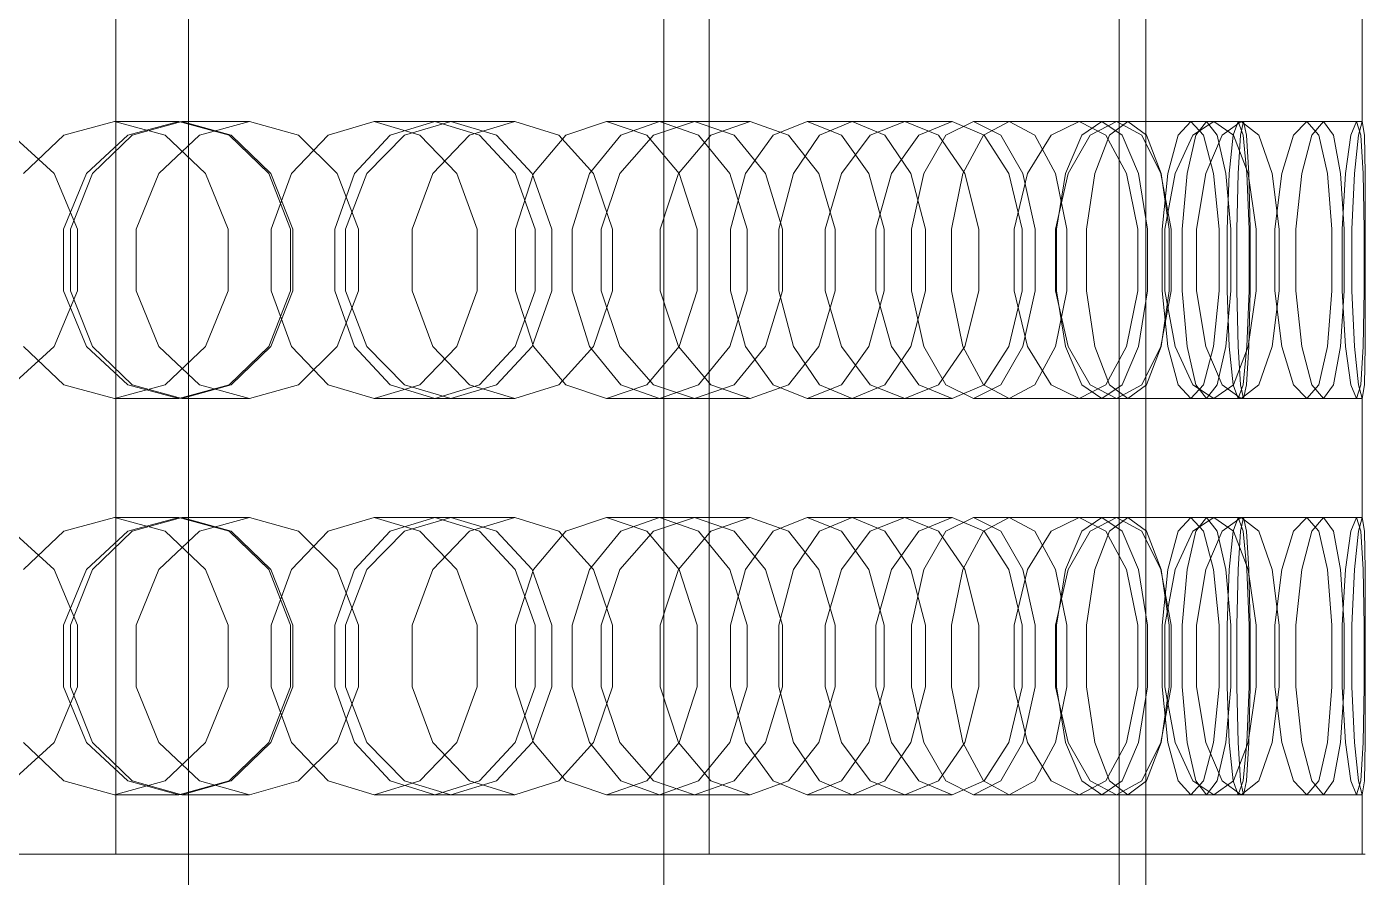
# Model space of a CAD drawing. Header units: millimetres. Extents: x -1970 to 59977, y -50268 to 6837.
# Drawn here: x 26317.7 to 26520.4, y -18163.5 to -18034.7 of the extents above; entities that cross this region are included whole.
import ezdxf

# ---------------------------------------------------------------- set-up
doc = ezdxf.new("R2010")
doc.units = ezdxf.units.MM
doc.layers.add('superior_briquetadora', color=7, linetype='Continuous', lineweight=0)
doc.layers.add('superior_C05', color=7, linetype='Continuous', lineweight=0)

msp = doc.modelspace()

# ---------------------------------------------------------------- linework, layer by layer
at = {"layer": 'superior_briquetadora'}
for p, q in [((26331.192, -18160), (26331.192, -17800)), ((26421.083, -18160), (26421.083, -17800)), ((26483.187, -17805), (26483.187, -18195)), ((26487.187, -17805), (26487.187, -18195)), ((26483.187, -17816), (26483.187, -18194)), ((26519.964, -18031), (26519.964, -18049)), ((26330.989, -18049), (26323.332, -18051.08)), ((26330.989, -18049), (26340.744, -18049)), ((26338.647, -18051.08), (26330.989, -18049)), ((26333.028, -18051.08), (26340.744, -18049)), ((26333.68, -18051.08), (26341.172, -18049)), ((26340.744, -18049), (26348.345, -18051.08)), ((26341.172, -18049), (26351.416, -18049)), ((26341.172, -18049), (26348.664, -18051.08)), ((26351.416, -18049), (26343.863, -18051.08)), ((26358.849, -18051.08), (26351.416, -18049)), ((26370.31, -18049), (26363.362, -18051.08)), ((26370.31, -18049), (26381.955, -18049)), ((26377.258, -18051.08), (26370.31, -18049)), ((26372.766, -18051.08), (26379.518, -18049)), ((26374.938, -18051.08), (26381.955, -18049)), ((26379.518, -18049), (26391.606, -18049)), ((26379.518, -18049), (26386.269, -18051.08)), ((26381.955, -18049), (26388.835, -18051.08)), ((26391.606, -18049), (26384.783, -18051.08)), ((26398.286, -18051.08), (26391.606, -18049)), ((26405.488, -18049), (26399.369, -18051.08)), ((26405.488, -18049), (26418.825, -18049)), ((26411.606, -18051.08), (26405.488, -18049)), ((26407.668, -18051.08), (26413.562, -18049)), ((26412.627, -18051.08), (26418.825, -18049)), ((26413.562, -18049), (26427.288, -18049)), ((26413.562, -18049), (26419.457, -18051.08)), ((26418.825, -18049), (26424.866, -18051.08)), ((26427.288, -18049), (26421.312, -18051.08)), ((26433.102, -18051.08), (26427.288, -18049)), ((26435.92, -18049), (26430.735, -18051.08)), ((26435.92, -18049), (26450.721, -18049)), ((26441.106, -18051.08), (26435.92, -18049)), ((26437.787, -18051.08), (26442.724, -18049)), ((26442.724, -18049), (26457.852, -18049)), ((26442.724, -18049), (26447.662, -18051.08)), ((26445.448, -18051.08), (26450.721, -18049)), ((26450.721, -18049), (26455.82, -18051.08)), ((26457.852, -18049), (26452.826, -18051.08)), ((26461.088, -18049), (26456.925, -18051.08)), ((26462.701, -18051.08), (26457.852, -18049)), ((26461.088, -18049), (26477.099, -18049)), ((26465.251, -18051.08), (26461.088, -18049)), ((26462.609, -18051.08), (26466.505, -18049)), ((26466.505, -18049), (26482.776, -18049)), ((26466.505, -18049), (26470.4, -18051.08)), ((26472.842, -18051.08), (26477.099, -18049)), ((26477.099, -18049), (26481.169, -18051.08)), ((26480.559, -18049), (26477.49, -18051.08)), ((26482.776, -18049), (26478.785, -18051.08)), ((26480.559, -18049), (26497.507, -18049)), ((26483.629, -18051.08), (26480.559, -18049)), ((26481.709, -18051.08), (26484.496, -18049)), ((26486.577, -18051.08), (26482.776, -18049)), ((26484.496, -18049), (26501.633, -18049)), ((26484.496, -18049), (26487.283, -18051.08)), ((26494.002, -18049), (26492.078, -18051.08)), ((26494.002, -18049), (26511.596, -18049)), ((26495.925, -18051.08), (26494.002, -18049)), ((26494.338, -18051.08), (26497.507, -18049)), ((26494.76, -18051.08), (26496.391, -18049)), ((26496.391, -18049), (26514.1, -18049)), ((26496.391, -18049), (26498.022, -18051.08)), ((26497.507, -18049), (26500.477, -18051.08)), ((26501.633, -18049), (26498.745, -18051.08)), ((26501.185, -18049), (26500.44, -18051.08)), ((26501.185, -18049), (26519.125, -18049)), ((26501.929, -18051.08), (26501.185, -18049)), ((26501.539, -18051.08), (26501.986, -18049)), ((26504.32, -18051.08), (26501.633, -18049)), ((26501.986, -18049), (26519.964, -18049)), ((26501.986, -18049), (26502.433, -18051.08)), ((26509.569, -18051.08), (26511.596, -18049)), ((26511.596, -18049), (26513.416, -18051.08)), ((26514.1, -18049), (26512.365, -18051.08)), ((26515.627, -18051.08), (26514.1, -18049)), ((26518.274, -18051.08), (26519.125, -18049)), ((26519.125, -18049), (26519.764, -18051.08)), ((26519.964, -18049), (26519.411, -18051.08)), ((26520.305, -18051.08), (26519.964, -18049)), ((26321.854, -18056.906), (26315.464, -18051.08)), ((26323.332, -18051.08), (26317.191, -18056.907)), ((26326.759, -18056.906), (26333.028, -18051.08)), ((26327.672, -18056.907), (26333.68, -18051.08)), ((26343.863, -18051.08), (26337.72, -18056.906)), ((26344.788, -18056.907), (26338.647, -18051.08)), ((26348.345, -18051.08), (26354.356, -18056.906)), ((26348.664, -18051.08), (26354.673, -18056.907)), ((26363.362, -18051.08), (26357.79, -18056.907)), ((26364.721, -18056.906), (26358.849, -18051.08)), ((26367.352, -18056.907), (26372.766, -18051.08)), ((26369.213, -18056.906), (26374.938, -18051.08)), ((26382.829, -18056.907), (26377.258, -18051.08)), ((26384.783, -18051.08), (26379.209, -18056.906)), ((26386.269, -18051.08), (26391.683, -18056.907)), ((26388.835, -18051.08), (26394.252, -18056.906)), ((26399.369, -18051.08), (26394.462, -18056.907)), ((26403.54, -18056.906), (26398.286, -18051.08)), ((26402.94, -18056.907), (26407.668, -18051.08)), ((26407.544, -18056.906), (26412.627, -18051.08)), ((26416.513, -18056.907), (26411.606, -18051.08)), ((26421.312, -18051.08), (26416.404, -18056.906)), ((26419.457, -18051.08), (26424.184, -18056.907)), ((26424.866, -18051.08), (26429.596, -18056.906)), ((26430.735, -18051.08), (26426.577, -18056.907)), ((26437.648, -18056.906), (26433.102, -18051.08)), ((26433.827, -18056.907), (26437.787, -18051.08)), ((26441.095, -18056.906), (26445.448, -18051.08)), ((26445.264, -18056.907), (26441.106, -18051.08)), ((26447.662, -18051.08), (26451.621, -18056.907)), ((26452.826, -18051.08), (26448.667, -18056.906)), ((26456.925, -18051.08), (26453.586, -18056.907)), ((26455.82, -18051.08), (26459.782, -18056.906)), ((26459.485, -18056.907), (26462.609, -18051.08)), ((26466.46, -18056.906), (26462.701, -18051.08)), ((26468.59, -18056.907), (26465.251, -18051.08)), ((26469.292, -18056.906), (26472.842, -18051.08)), ((26470.4, -18051.08), (26473.524, -18056.907)), ((26477.49, -18051.08), (26475.028, -18056.907)), ((26478.785, -18051.08), (26475.446, -18056.906)), ((26479.474, -18056.907), (26481.709, -18051.08)), ((26481.169, -18051.08), (26484.295, -18056.906)), ((26486.091, -18056.907), (26483.629, -18051.08)), ((26489.485, -18056.906), (26486.577, -18051.08)), ((26487.283, -18051.08), (26489.518, -18056.907)), ((26492.078, -18051.08), (26490.536, -18056.907)), ((26491.652, -18056.906), (26494.338, -18051.08)), ((26493.452, -18056.907), (26494.76, -18051.08)), ((26497.468, -18056.907), (26495.925, -18051.08)), ((26498.745, -18051.08), (26496.283, -18056.906)), ((26498.022, -18051.08), (26499.33, -18056.907)), ((26500.44, -18051.08), (26499.843, -18056.907)), ((26500.477, -18051.08), (26502.715, -18056.906)), ((26501.18, -18056.907), (26501.539, -18051.08)), ((26502.527, -18056.907), (26501.929, -18051.08)), ((26502.433, -18051.08), (26502.791, -18056.907)), ((26506.328, -18056.906), (26504.32, -18051.08)), ((26507.794, -18056.906), (26509.569, -18051.08)), ((26512.365, -18051.08), (26510.823, -18056.906)), ((26513.416, -18051.08), (26514.726, -18056.906)), ((26516.701, -18056.906), (26515.627, -18051.08)), ((26517.44, -18056.906), (26518.274, -18051.08)), ((26519.411, -18051.08), (26518.815, -18056.906)), ((26519.764, -18051.08), (26520.124, -18056.906)), ((26520.426, -18056.906), (26520.305, -18051.08)), ((26325.374, -18065.326), (26321.854, -18056.906)), ((26323.247, -18065.326), (26326.759, -18056.906)), ((26324.338, -18065.327), (26327.672, -18056.907)), ((26337.72, -18056.906), (26334.277, -18065.326)), ((26348.196, -18065.327), (26344.788, -18056.907)), ((26354.356, -18056.906), (26357.661, -18065.326)), ((26354.673, -18056.907), (26358.007, -18065.327)), ((26357.79, -18056.907), (26354.698, -18065.327)), ((26364.348, -18065.327), (26367.352, -18056.907)), ((26367.946, -18065.326), (26364.721, -18056.906)), ((26365.998, -18065.326), (26369.213, -18056.906)), ((26379.209, -18056.906), (26376.077, -18065.326)), ((26385.922, -18065.327), (26382.829, -18056.907)), ((26391.683, -18056.907), (26394.687, -18065.327)), ((26394.462, -18056.907), (26391.738, -18065.327)), ((26394.252, -18056.906), (26397.221, -18065.326)), ((26400.317, -18065.327), (26402.94, -18056.907)), ((26406.416, -18065.326), (26403.54, -18056.906)), ((26404.679, -18065.326), (26407.544, -18056.906)), ((26416.404, -18056.906), (26413.635, -18065.326)), ((26419.237, -18065.327), (26416.513, -18056.907)), ((26424.184, -18056.907), (26426.808, -18065.327)), ((26426.577, -18056.907), (26424.269, -18065.327)), ((26429.596, -18056.906), (26432.178, -18065.326)), ((26431.63, -18065.327), (26433.827, -18056.907)), ((26440.126, -18065.326), (26437.648, -18056.906)), ((26438.63, -18065.326), (26441.095, -18056.906)), ((26447.572, -18065.327), (26445.264, -18056.907)), ((26448.667, -18056.906), (26446.309, -18065.326)), ((26451.621, -18056.907), (26453.819, -18065.327)), ((26453.586, -18056.907), (26451.734, -18065.327)), ((26457.751, -18065.327), (26459.485, -18056.907)), ((26459.782, -18056.906), (26461.933, -18065.326)), ((26468.497, -18065.326), (26466.46, -18056.906)), ((26467.269, -18065.326), (26469.292, -18056.906)), ((26470.442, -18065.327), (26468.59, -18056.907)), ((26473.524, -18056.907), (26475.258, -18065.327)), ((26475.446, -18056.906), (26473.54, -18065.326)), ((26475.028, -18056.907), (26473.662, -18065.327)), ((26478.233, -18065.327), (26479.474, -18056.907)), ((26484.295, -18056.906), (26485.978, -18065.326)), ((26487.457, -18065.327), (26486.091, -18056.907)), ((26491.047, -18065.326), (26489.485, -18056.906)), ((26489.518, -18056.907), (26490.759, -18065.327)), ((26490.536, -18056.907), (26489.68, -18065.327)), ((26490.107, -18065.326), (26491.652, -18056.906)), ((26492.726, -18065.327), (26493.452, -18056.907)), ((26496.283, -18056.906), (26494.861, -18065.326)), ((26498.324, -18065.327), (26497.468, -18056.907)), ((26499.33, -18056.907), (26500.056, -18065.327)), ((26499.843, -18056.907), (26499.512, -18065.327)), ((26500.981, -18065.327), (26501.18, -18056.907)), ((26502.858, -18065.327), (26502.527, -18056.907)), ((26502.715, -18056.906), (26503.901, -18065.326)), ((26502.791, -18056.907), (26502.99, -18065.327)), ((26507.387, -18065.326), (26506.328, -18056.906)), ((26506.751, -18065.326), (26507.794, -18056.906)), ((26510.823, -18056.906), (26509.909, -18065.326)), ((26514.726, -18056.906), (26515.396, -18065.326)), ((26517.239, -18065.326), (26516.701, -18056.906)), ((26516.919, -18065.326), (26517.44, -18056.906)), ((26518.815, -18056.906), (26518.425, -18065.326)), ((26520.124, -18056.906), (26520.265, -18065.326)), ((26520.435, -18065.326), (26520.426, -18056.906)), ((26323.247, -18074.674), (26323.247, -18065.326)), ((26324.338, -18074.673), (26324.338, -18065.327)), ((26325.374, -18074.674), (26325.374, -18065.326)), ((26334.277, -18065.326), (26334.277, -18074.674)), ((26348.196, -18074.673), (26348.196, -18065.327)), ((26354.698, -18065.327), (26354.698, -18074.673)), ((26357.661, -18065.326), (26357.661, -18074.674)), ((26358.007, -18065.327), (26358.007, -18074.673)), ((26364.348, -18074.673), (26364.348, -18065.327)), ((26365.998, -18074.674), (26365.998, -18065.326)), ((26367.946, -18074.674), (26367.946, -18065.326)), ((26376.077, -18065.326), (26376.077, -18074.674)), ((26385.922, -18074.673), (26385.922, -18065.327)), ((26391.738, -18065.327), (26391.738, -18074.673)), ((26394.687, -18065.327), (26394.687, -18074.673)), ((26397.221, -18065.326), (26397.221, -18074.674)), ((26400.317, -18074.673), (26400.317, -18065.327)), ((26404.679, -18074.674), (26404.679, -18065.326)), ((26406.416, -18074.674), (26406.416, -18065.326)), ((26413.635, -18065.326), (26413.635, -18074.674)), ((26419.237, -18074.673), (26419.237, -18065.327)), ((26424.269, -18065.327), (26424.269, -18074.673)), ((26426.808, -18065.327), (26426.808, -18074.673)), ((26431.63, -18074.673), (26431.63, -18065.327)), ((26432.178, -18065.326), (26432.178, -18074.674)), ((26438.63, -18074.674), (26438.63, -18065.326)), ((26440.126, -18074.674), (26440.126, -18065.326)), ((26446.309, -18065.326), (26446.309, -18074.674)), ((26447.572, -18074.673), (26447.572, -18065.327)), ((26451.734, -18065.327), (26451.734, -18074.673)), ((26453.819, -18065.327), (26453.819, -18074.673)), ((26457.751, -18074.673), (26457.751, -18065.327)), ((26461.933, -18065.326), (26461.933, -18074.674)), ((26467.269, -18074.674), (26467.269, -18065.326)), ((26468.497, -18074.674), (26468.497, -18065.326)), ((26470.442, -18074.673), (26470.442, -18065.327)), ((26473.54, -18065.326), (26473.54, -18074.674)), ((26473.662, -18065.327), (26473.662, -18074.673)), ((26475.258, -18065.327), (26475.258, -18074.673)), ((26478.233, -18074.673), (26478.233, -18065.327)), ((26485.978, -18065.326), (26485.978, -18074.674)), ((26487.457, -18074.673), (26487.457, -18065.327)), ((26489.68, -18065.327), (26489.68, -18074.673)), ((26490.107, -18074.674), (26490.107, -18065.326)), ((26490.759, -18065.327), (26490.759, -18074.673)), ((26491.047, -18074.674), (26491.047, -18065.326)), ((26492.726, -18074.673), (26492.726, -18065.327)), ((26494.861, -18065.326), (26494.861, -18074.674)), ((26498.324, -18074.673), (26498.324, -18065.327)), ((26499.512, -18065.327), (26499.512, -18074.673)), ((26500.056, -18065.327), (26500.056, -18074.673)), ((26500.981, -18074.673), (26500.981, -18065.327)), ((26502.858, -18074.673), (26502.858, -18065.327)), ((26502.99, -18065.327), (26502.99, -18074.673)), ((26503.901, -18065.326), (26503.901, -18074.674)), ((26506.751, -18074.674), (26506.751, -18065.326)), ((26507.387, -18074.674), (26507.387, -18065.326)), ((26509.909, -18065.326), (26509.909, -18074.674)), ((26515.396, -18065.326), (26515.396, -18074.674)), ((26516.919, -18074.674), (26516.919, -18065.326)), ((26517.239, -18074.674), (26517.239, -18065.326)), ((26518.425, -18065.326), (26518.425, -18074.674)), ((26520.265, -18065.326), (26520.265, -18074.674)), ((26520.435, -18074.674), (26520.435, -18065.326)), ((26321.854, -18083.094), (26325.374, -18074.674)), ((26326.759, -18083.094), (26323.247, -18074.674)), ((26327.672, -18083.093), (26324.338, -18074.673)), ((26334.277, -18074.674), (26337.72, -18083.094)), ((26344.788, -18083.093), (26348.196, -18074.673)), ((26357.661, -18074.674), (26354.356, -18083.094)), ((26358.007, -18074.673), (26354.673, -18083.093)), ((26354.698, -18074.673), (26357.79, -18083.093)), ((26367.352, -18083.093), (26364.348, -18074.673)), ((26364.721, -18083.094), (26367.946, -18074.674)), ((26369.213, -18083.094), (26365.998, -18074.674)), ((26376.077, -18074.674), (26379.209, -18083.094)), ((26382.829, -18083.093), (26385.922, -18074.673)), ((26394.687, -18074.673), (26391.683, -18083.093)), ((26391.738, -18074.673), (26394.462, -18083.093)), ((26397.221, -18074.674), (26394.252, -18083.094)), ((26402.94, -18083.093), (26400.317, -18074.673)), ((26403.54, -18083.094), (26406.416, -18074.674)), ((26407.544, -18083.094), (26404.679, -18074.674)), ((26413.635, -18074.674), (26416.404, -18083.094)), ((26416.513, -18083.093), (26419.237, -18074.673)), ((26426.808, -18074.673), (26424.184, -18083.093)), ((26424.269, -18074.673), (26426.577, -18083.093)), ((26432.178, -18074.674), (26429.596, -18083.094)), ((26433.827, -18083.093), (26431.63, -18074.673)), ((26437.648, -18083.094), (26440.126, -18074.674)), ((26441.095, -18083.094), (26438.63, -18074.674)), ((26445.264, -18083.093), (26447.572, -18074.673)), ((26446.309, -18074.674), (26448.667, -18083.094)), ((26453.819, -18074.673), (26451.621, -18083.093)), ((26451.734, -18074.673), (26453.586, -18083.093)), ((26459.485, -18083.093), (26457.751, -18074.673)), ((26461.933, -18074.674), (26459.782, -18083.094)), ((26466.46, -18083.094), (26468.497, -18074.674)), ((26469.292, -18083.094), (26467.269, -18074.674)), ((26468.59, -18083.093), (26470.442, -18074.673)), ((26475.258, -18074.673), (26473.524, -18083.093)), ((26473.54, -18074.674), (26475.446, -18083.094)), ((26473.662, -18074.673), (26475.028, -18083.093)), ((26479.474, -18083.093), (26478.233, -18074.673)), ((26485.978, -18074.674), (26484.295, -18083.094)), ((26486.091, -18083.093), (26487.457, -18074.673)), ((26489.485, -18083.094), (26491.047, -18074.674)), ((26490.759, -18074.673), (26489.518, -18083.093)), ((26489.68, -18074.673), (26490.536, -18083.093)), ((26491.652, -18083.094), (26490.107, -18074.674)), ((26493.452, -18083.093), (26492.726, -18074.673)), ((26494.861, -18074.674), (26496.283, -18083.094)), ((26497.468, -18083.093), (26498.324, -18074.673)), ((26500.056, -18074.673), (26499.33, -18083.093)), ((26499.512, -18074.673), (26499.843, -18083.093)), ((26501.18, -18083.093), (26500.981, -18074.673)), ((26502.527, -18083.093), (26502.858, -18074.673)), ((26503.901, -18074.674), (26502.715, -18083.094)), ((26502.99, -18074.673), (26502.791, -18083.093)), ((26506.328, -18083.094), (26507.387, -18074.674)), ((26507.794, -18083.094), (26506.751, -18074.674)), ((26509.909, -18074.674), (26510.823, -18083.094)), ((26515.396, -18074.674), (26514.726, -18083.094)), ((26516.701, -18083.094), (26517.239, -18074.674)), ((26517.44, -18083.094), (26516.919, -18074.674)), ((26518.425, -18074.674), (26518.815, -18083.094)), ((26520.265, -18074.674), (26520.124, -18083.094)), ((26520.426, -18083.094), (26520.435, -18074.674)), ((26315.464, -18088.92), (26321.854, -18083.094)), ((26317.191, -18083.093), (26323.332, -18088.92)), ((26333.028, -18088.92), (26326.759, -18083.094)), ((26333.68, -18088.92), (26327.672, -18083.093)), ((26337.72, -18083.094), (26343.863, -18088.92)), ((26338.647, -18088.92), (26344.788, -18083.093)), ((26354.356, -18083.094), (26348.345, -18088.92)), ((26354.673, -18083.093), (26348.664, -18088.92)), ((26357.79, -18083.093), (26363.362, -18088.92)), ((26358.849, -18088.92), (26364.721, -18083.094)), ((26372.766, -18088.92), (26367.352, -18083.093)), ((26374.938, -18088.92), (26369.213, -18083.094)), ((26377.258, -18088.92), (26382.829, -18083.093)), ((26379.209, -18083.094), (26384.783, -18088.92)), ((26391.683, -18083.093), (26386.269, -18088.92)), ((26394.252, -18083.094), (26388.835, -18088.92)), ((26394.462, -18083.093), (26399.369, -18088.92)), ((26398.286, -18088.92), (26403.54, -18083.094)), ((26407.668, -18088.92), (26402.94, -18083.093)), ((26412.627, -18088.92), (26407.544, -18083.094)), ((26411.606, -18088.92), (26416.513, -18083.093)), ((26416.404, -18083.094), (26421.312, -18088.92)), ((26424.184, -18083.093), (26419.457, -18088.92)), ((26429.596, -18083.094), (26424.866, -18088.92)), ((26426.577, -18083.093), (26430.735, -18088.92)), ((26433.102, -18088.92), (26437.648, -18083.094)), ((26437.787, -18088.92), (26433.827, -18083.093)), ((26445.448, -18088.92), (26441.095, -18083.094)), ((26441.106, -18088.92), (26445.264, -18083.093)), ((26451.621, -18083.093), (26447.662, -18088.92)), ((26448.667, -18083.094), (26452.826, -18088.92)), ((26453.586, -18083.093), (26456.925, -18088.92)), ((26459.782, -18083.094), (26455.82, -18088.92)), ((26462.609, -18088.92), (26459.485, -18083.093)), ((26462.701, -18088.92), (26466.46, -18083.094)), ((26465.251, -18088.92), (26468.59, -18083.093)), ((26472.842, -18088.92), (26469.292, -18083.094)), ((26473.524, -18083.093), (26470.4, -18088.92)), ((26475.028, -18083.093), (26477.49, -18088.92)), ((26475.446, -18083.094), (26478.785, -18088.92)), ((26481.709, -18088.92), (26479.474, -18083.093)), ((26484.295, -18083.094), (26481.169, -18088.92)), ((26483.629, -18088.92), (26486.091, -18083.093)), ((26486.577, -18088.92), (26489.485, -18083.094)), ((26489.518, -18083.093), (26487.283, -18088.92)), ((26490.536, -18083.093), (26492.078, -18088.92)), ((26494.338, -18088.92), (26491.652, -18083.094)), ((26494.76, -18088.92), (26493.452, -18083.093)), ((26495.925, -18088.92), (26497.468, -18083.093)), ((26496.283, -18083.094), (26498.745, -18088.92)), ((26499.33, -18083.093), (26498.022, -18088.92)), ((26499.843, -18083.093), (26500.44, -18088.92)), ((26502.715, -18083.094), (26500.477, -18088.92)), ((26501.539, -18088.92), (26501.18, -18083.093)), ((26501.929, -18088.92), (26502.527, -18083.093)), ((26502.791, -18083.093), (26502.433, -18088.92)), ((26504.32, -18088.92), (26506.328, -18083.094)), ((26509.569, -18088.92), (26507.794, -18083.094)), ((26510.823, -18083.094), (26512.365, -18088.92)), ((26514.726, -18083.094), (26513.416, -18088.92)), ((26515.627, -18088.92), (26516.701, -18083.094)), ((26518.274, -18088.92), (26517.44, -18083.094)), ((26518.815, -18083.094), (26519.411, -18088.92)), ((26520.124, -18083.094), (26519.764, -18088.92)), ((26520.305, -18088.92), (26520.426, -18083.094)), ((26323.332, -18088.92), (26330.989, -18091)), ((26330.989, -18091), (26338.647, -18088.92)), ((26340.744, -18091), (26333.028, -18088.92)), ((26341.172, -18091), (26333.68, -18088.92)), ((26348.345, -18088.92), (26340.744, -18091)), ((26348.664, -18088.92), (26341.172, -18091)), ((26343.863, -18088.92), (26351.416, -18091)), ((26351.416, -18091), (26358.849, -18088.92)), ((26363.362, -18088.92), (26370.31, -18091)), ((26370.31, -18091), (26377.258, -18088.92)), ((26379.518, -18091), (26372.766, -18088.92)), ((26381.955, -18091), (26374.938, -18088.92)), ((26386.269, -18088.92), (26379.518, -18091)), ((26388.835, -18088.92), (26381.955, -18091)), ((26384.783, -18088.92), (26391.606, -18091)), ((26391.606, -18091), (26398.286, -18088.92)), ((26399.369, -18088.92), (26405.488, -18091)), ((26405.488, -18091), (26411.606, -18088.92)), ((26413.562, -18091), (26407.668, -18088.92)), ((26418.825, -18091), (26412.627, -18088.92)), ((26419.457, -18088.92), (26413.562, -18091)), ((26424.866, -18088.92), (26418.825, -18091)), ((26421.312, -18088.92), (26427.288, -18091)), ((26427.288, -18091), (26433.102, -18088.92)), ((26430.735, -18088.92), (26435.92, -18091)), ((26435.92, -18091), (26441.106, -18088.92)), ((26442.724, -18091), (26437.787, -18088.92)), ((26447.662, -18088.92), (26442.724, -18091)), ((26450.721, -18091), (26445.448, -18088.92)), ((26455.82, -18088.92), (26450.721, -18091)), ((26452.826, -18088.92), (26457.852, -18091)), ((26456.925, -18088.92), (26461.088, -18091)), ((26457.852, -18091), (26462.701, -18088.92)), ((26461.088, -18091), (26465.251, -18088.92)), ((26466.505, -18091), (26462.609, -18088.92)), ((26470.4, -18088.92), (26466.505, -18091)), ((26477.099, -18091), (26472.842, -18088.92)), ((26481.169, -18088.92), (26477.099, -18091)), ((26477.49, -18088.92), (26480.559, -18091)), ((26478.785, -18088.92), (26482.776, -18091)), ((26480.559, -18091), (26483.629, -18088.92)), ((26484.496, -18091), (26481.709, -18088.92)), ((26482.776, -18091), (26486.577, -18088.92)), ((26487.283, -18088.92), (26484.496, -18091)), ((26492.078, -18088.92), (26494.002, -18091)), ((26494.002, -18091), (26495.925, -18088.92)), ((26497.507, -18091), (26494.338, -18088.92)), ((26496.391, -18091), (26494.76, -18088.92)), ((26498.022, -18088.92), (26496.391, -18091)), ((26500.477, -18088.92), (26497.507, -18091)), ((26498.745, -18088.92), (26501.633, -18091)), ((26500.44, -18088.92), (26501.185, -18091)), ((26501.185, -18091), (26501.929, -18088.92)), ((26501.986, -18091), (26501.539, -18088.92)), ((26501.633, -18091), (26504.32, -18088.92)), ((26502.433, -18088.92), (26501.986, -18091)), ((26511.596, -18091), (26509.569, -18088.92)), ((26513.416, -18088.92), (26511.596, -18091)), ((26512.365, -18088.92), (26514.1, -18091)), ((26514.1, -18091), (26515.627, -18088.92)), ((26519.125, -18091), (26518.274, -18088.92)), ((26519.764, -18088.92), (26519.125, -18091)), ((26519.411, -18088.92), (26519.964, -18091)), ((26519.964, -18091), (26520.305, -18088.92)), ((26330.989, -18091), (26340.744, -18091)), ((26341.172, -18091), (26351.416, -18091)), ((26370.31, -18091), (26381.955, -18091)), ((26379.518, -18091), (26391.606, -18091)), ((26405.488, -18091), (26418.825, -18091)), ((26413.562, -18091), (26427.288, -18091)), ((26435.92, -18091), (26450.721, -18091)), ((26442.724, -18091), (26457.852, -18091)), ((26461.088, -18091), (26477.099, -18091)), ((26466.505, -18091), (26482.776, -18091)), ((26480.559, -18091), (26497.507, -18091)), ((26484.496, -18091), (26501.633, -18091)), ((26494.002, -18091), (26511.596, -18091)), ((26496.391, -18091), (26514.1, -18091)), ((26501.185, -18091), (26519.125, -18091)), ((26501.986, -18091), (26519.964, -18091)), ((26519.964, -18091), (26519.964, -18109)), ((26330.989, -18109), (26323.332, -18111.08)), ((26330.989, -18109), (26340.744, -18109)), ((26338.647, -18111.08), (26330.989, -18109)), ((26333.028, -18111.08), (26340.744, -18109)), ((26333.68, -18111.08), (26341.172, -18109)), ((26340.744, -18109), (26348.345, -18111.08)), ((26341.172, -18109), (26351.416, -18109)), ((26341.172, -18109), (26348.664, -18111.08)), ((26351.416, -18109), (26343.863, -18111.08)), ((26358.849, -18111.08), (26351.416, -18109)), ((26370.31, -18109), (26363.362, -18111.08)), ((26370.31, -18109), (26381.955, -18109)), ((26377.258, -18111.08), (26370.31, -18109)), ((26372.766, -18111.08), (26379.518, -18109)), ((26374.938, -18111.08), (26381.955, -18109)), ((26379.518, -18109), (26391.606, -18109)), ((26379.518, -18109), (26386.269, -18111.08)), ((26381.955, -18109), (26388.835, -18111.08)), ((26391.606, -18109), (26384.783, -18111.08)), ((26398.286, -18111.08), (26391.606, -18109)), ((26405.488, -18109), (26399.369, -18111.08)), ((26405.488, -18109), (26418.825, -18109)), ((26411.606, -18111.08), (26405.488, -18109)), ((26407.668, -18111.08), (26413.562, -18109)), ((26412.627, -18111.08), (26418.825, -18109)), ((26413.562, -18109), (26427.288, -18109)), ((26413.562, -18109), (26419.457, -18111.08)), ((26418.825, -18109), (26424.866, -18111.08)), ((26427.288, -18109), (26421.312, -18111.08)), ((26433.102, -18111.08), (26427.288, -18109)), ((26435.92, -18109), (26430.735, -18111.08)), ((26435.92, -18109), (26450.721, -18109)), ((26441.106, -18111.08), (26435.92, -18109)), ((26437.787, -18111.08), (26442.724, -18109)), ((26442.724, -18109), (26457.852, -18109)), ((26442.724, -18109), (26447.662, -18111.08)), ((26445.448, -18111.08), (26450.721, -18109)), ((26450.721, -18109), (26455.82, -18111.08)), ((26457.852, -18109), (26452.826, -18111.08)), ((26461.088, -18109), (26456.925, -18111.08)), ((26462.701, -18111.08), (26457.852, -18109)), ((26461.088, -18109), (26477.099, -18109)), ((26465.251, -18111.08), (26461.088, -18109)), ((26462.609, -18111.08), (26466.505, -18109)), ((26466.505, -18109), (26482.776, -18109)), ((26466.505, -18109), (26470.4, -18111.08)), ((26472.842, -18111.08), (26477.099, -18109)), ((26477.099, -18109), (26481.169, -18111.08)), ((26480.559, -18109), (26477.49, -18111.08)), ((26482.776, -18109), (26478.785, -18111.08)), ((26480.559, -18109), (26497.507, -18109)), ((26483.629, -18111.08), (26480.559, -18109)), ((26481.709, -18111.08), (26484.496, -18109)), ((26486.577, -18111.08), (26482.776, -18109)), ((26484.496, -18109), (26501.633, -18109)), ((26484.496, -18109), (26487.283, -18111.08)), ((26494.002, -18109), (26492.078, -18111.08)), ((26494.002, -18109), (26511.596, -18109)), ((26495.925, -18111.08), (26494.002, -18109)), ((26494.338, -18111.08), (26497.507, -18109)), ((26494.76, -18111.08), (26496.391, -18109)), ((26496.391, -18109), (26514.1, -18109)), ((26496.391, -18109), (26498.022, -18111.08)), ((26497.507, -18109), (26500.477, -18111.08)), ((26501.633, -18109), (26498.745, -18111.08)), ((26501.185, -18109), (26500.44, -18111.08)), ((26501.185, -18109), (26519.125, -18109)), ((26501.929, -18111.08), (26501.185, -18109)), ((26501.539, -18111.08), (26501.986, -18109)), ((26504.32, -18111.08), (26501.633, -18109)), ((26501.986, -18109), (26519.964, -18109)), ((26501.986, -18109), (26502.433, -18111.08)), ((26509.569, -18111.08), (26511.596, -18109)), ((26511.596, -18109), (26513.416, -18111.08)), ((26514.1, -18109), (26512.365, -18111.08)), ((26515.627, -18111.08), (26514.1, -18109)), ((26518.274, -18111.08), (26519.125, -18109)), ((26519.125, -18109), (26519.764, -18111.08)), ((26519.964, -18109), (26519.411, -18111.08)), ((26520.305, -18111.08), (26519.964, -18109)), ((26321.854, -18116.906), (26315.464, -18111.08)), ((26323.332, -18111.08), (26317.191, -18116.907)), ((26326.759, -18116.906), (26333.028, -18111.08)), ((26327.672, -18116.907), (26333.68, -18111.08)), ((26343.863, -18111.08), (26337.72, -18116.906)), ((26344.788, -18116.907), (26338.647, -18111.08)), ((26348.345, -18111.08), (26354.356, -18116.906)), ((26348.664, -18111.08), (26354.673, -18116.907)), ((26363.362, -18111.08), (26357.79, -18116.907)), ((26364.721, -18116.906), (26358.849, -18111.08)), ((26367.352, -18116.907), (26372.766, -18111.08)), ((26369.213, -18116.906), (26374.938, -18111.08)), ((26382.829, -18116.907), (26377.258, -18111.08)), ((26384.783, -18111.08), (26379.209, -18116.906)), ((26386.269, -18111.08), (26391.683, -18116.907)), ((26388.835, -18111.08), (26394.252, -18116.906)), ((26399.369, -18111.08), (26394.462, -18116.907)), ((26403.54, -18116.906), (26398.286, -18111.08)), ((26402.94, -18116.907), (26407.668, -18111.08)), ((26407.544, -18116.906), (26412.627, -18111.08)), ((26416.513, -18116.907), (26411.606, -18111.08)), ((26421.312, -18111.08), (26416.404, -18116.906)), ((26419.457, -18111.08), (26424.184, -18116.907)), ((26424.866, -18111.08), (26429.596, -18116.906)), ((26430.735, -18111.08), (26426.577, -18116.907)), ((26437.648, -18116.906), (26433.102, -18111.08)), ((26433.827, -18116.907), (26437.787, -18111.08)), ((26441.095, -18116.906), (26445.448, -18111.08)), ((26445.264, -18116.907), (26441.106, -18111.08)), ((26447.662, -18111.08), (26451.621, -18116.907)), ((26452.826, -18111.08), (26448.667, -18116.906)), ((26456.925, -18111.08), (26453.586, -18116.907)), ((26455.82, -18111.08), (26459.782, -18116.906)), ((26459.485, -18116.907), (26462.609, -18111.08)), ((26466.46, -18116.906), (26462.701, -18111.08)), ((26468.59, -18116.907), (26465.251, -18111.08)), ((26469.292, -18116.906), (26472.842, -18111.08)), ((26470.4, -18111.08), (26473.524, -18116.907)), ((26477.49, -18111.08), (26475.028, -18116.907)), ((26478.785, -18111.08), (26475.446, -18116.906)), ((26479.474, -18116.907), (26481.709, -18111.08)), ((26481.169, -18111.08), (26484.295, -18116.906)), ((26486.091, -18116.907), (26483.629, -18111.08)), ((26489.485, -18116.906), (26486.577, -18111.08)), ((26487.283, -18111.08), (26489.518, -18116.907)), ((26492.078, -18111.08), (26490.536, -18116.907)), ((26491.652, -18116.906), (26494.338, -18111.08)), ((26493.452, -18116.907), (26494.76, -18111.08)), ((26497.468, -18116.907), (26495.925, -18111.08)), ((26498.745, -18111.08), (26496.283, -18116.906)), ((26498.022, -18111.08), (26499.33, -18116.907)), ((26500.44, -18111.08), (26499.843, -18116.907)), ((26500.477, -18111.08), (26502.715, -18116.906)), ((26501.18, -18116.907), (26501.539, -18111.08)), ((26502.527, -18116.907), (26501.929, -18111.08)), ((26502.433, -18111.08), (26502.791, -18116.907)), ((26506.328, -18116.906), (26504.32, -18111.08)), ((26507.794, -18116.906), (26509.569, -18111.08)), ((26512.365, -18111.08), (26510.823, -18116.906)), ((26513.416, -18111.08), (26514.726, -18116.906)), ((26516.701, -18116.906), (26515.627, -18111.08)), ((26517.44, -18116.906), (26518.274, -18111.08)), ((26519.411, -18111.08), (26518.815, -18116.906)), ((26519.764, -18111.08), (26520.124, -18116.906)), ((26520.426, -18116.906), (26520.305, -18111.08)), ((26325.374, -18125.326), (26321.854, -18116.906)), ((26323.247, -18125.326), (26326.759, -18116.906)), ((26324.338, -18125.327), (26327.672, -18116.907)), ((26337.72, -18116.906), (26334.277, -18125.326)), ((26348.196, -18125.327), (26344.788, -18116.907)), ((26354.356, -18116.906), (26357.661, -18125.326)), ((26354.673, -18116.907), (26358.007, -18125.327)), ((26357.79, -18116.907), (26354.698, -18125.327)), ((26364.348, -18125.327), (26367.352, -18116.907)), ((26367.946, -18125.326), (26364.721, -18116.906)), ((26365.998, -18125.326), (26369.213, -18116.906)), ((26379.209, -18116.906), (26376.077, -18125.326)), ((26385.922, -18125.327), (26382.829, -18116.907)), ((26391.683, -18116.907), (26394.687, -18125.327)), ((26394.462, -18116.907), (26391.738, -18125.327)), ((26394.252, -18116.906), (26397.221, -18125.326)), ((26400.317, -18125.327), (26402.94, -18116.907)), ((26406.416, -18125.326), (26403.54, -18116.906)), ((26404.679, -18125.326), (26407.544, -18116.906)), ((26416.404, -18116.906), (26413.635, -18125.326)), ((26419.237, -18125.327), (26416.513, -18116.907)), ((26424.184, -18116.907), (26426.808, -18125.327)), ((26426.577, -18116.907), (26424.269, -18125.327)), ((26429.596, -18116.906), (26432.178, -18125.326)), ((26431.63, -18125.327), (26433.827, -18116.907)), ((26440.126, -18125.326), (26437.648, -18116.906)), ((26438.63, -18125.326), (26441.095, -18116.906)), ((26447.572, -18125.327), (26445.264, -18116.907)), ((26448.667, -18116.906), (26446.309, -18125.326)), ((26451.621, -18116.907), (26453.819, -18125.327)), ((26453.586, -18116.907), (26451.734, -18125.327)), ((26457.751, -18125.327), (26459.485, -18116.907)), ((26459.782, -18116.906), (26461.933, -18125.326)), ((26468.497, -18125.326), (26466.46, -18116.906)), ((26467.269, -18125.326), (26469.292, -18116.906)), ((26470.442, -18125.327), (26468.59, -18116.907)), ((26473.524, -18116.907), (26475.258, -18125.327)), ((26475.446, -18116.906), (26473.54, -18125.326)), ((26475.028, -18116.907), (26473.662, -18125.327)), ((26478.233, -18125.327), (26479.474, -18116.907)), ((26484.295, -18116.906), (26485.978, -18125.326)), ((26487.457, -18125.327), (26486.091, -18116.907)), ((26491.047, -18125.326), (26489.485, -18116.906)), ((26489.518, -18116.907), (26490.759, -18125.327)), ((26490.536, -18116.907), (26489.68, -18125.327)), ((26490.107, -18125.326), (26491.652, -18116.906)), ((26492.726, -18125.327), (26493.452, -18116.907)), ((26496.283, -18116.906), (26494.861, -18125.326)), ((26498.324, -18125.327), (26497.468, -18116.907)), ((26499.33, -18116.907), (26500.056, -18125.327)), ((26499.843, -18116.907), (26499.512, -18125.327)), ((26500.981, -18125.327), (26501.18, -18116.907)), ((26502.858, -18125.327), (26502.527, -18116.907)), ((26502.715, -18116.906), (26503.901, -18125.326)), ((26502.791, -18116.907), (26502.99, -18125.327)), ((26507.387, -18125.326), (26506.328, -18116.906)), ((26506.751, -18125.326), (26507.794, -18116.906)), ((26510.823, -18116.906), (26509.909, -18125.326)), ((26514.726, -18116.906), (26515.396, -18125.326)), ((26517.239, -18125.326), (26516.701, -18116.906)), ((26516.919, -18125.326), (26517.44, -18116.906)), ((26518.815, -18116.906), (26518.425, -18125.326)), ((26520.124, -18116.906), (26520.265, -18125.326)), ((26520.435, -18125.326), (26520.426, -18116.906)), ((26323.247, -18134.674), (26323.247, -18125.326)), ((26324.338, -18134.673), (26324.338, -18125.327)), ((26325.374, -18134.674), (26325.374, -18125.326)), ((26334.277, -18125.326), (26334.277, -18134.674)), ((26348.196, -18134.673), (26348.196, -18125.327)), ((26354.698, -18125.327), (26354.698, -18134.673)), ((26357.661, -18125.326), (26357.661, -18134.674)), ((26358.007, -18125.327), (26358.007, -18134.673)), ((26364.348, -18134.673), (26364.348, -18125.327)), ((26365.998, -18134.674), (26365.998, -18125.326)), ((26367.946, -18134.674), (26367.946, -18125.326)), ((26376.077, -18125.326), (26376.077, -18134.674)), ((26385.922, -18134.673), (26385.922, -18125.327)), ((26391.738, -18125.327), (26391.738, -18134.673)), ((26394.687, -18125.327), (26394.687, -18134.673)), ((26397.221, -18125.326), (26397.221, -18134.674)), ((26400.317, -18134.673), (26400.317, -18125.327)), ((26404.679, -18134.674), (26404.679, -18125.326)), ((26406.416, -18134.674), (26406.416, -18125.326)), ((26413.635, -18125.326), (26413.635, -18134.674)), ((26419.237, -18134.673), (26419.237, -18125.327)), ((26424.269, -18125.327), (26424.269, -18134.673)), ((26426.808, -18125.327), (26426.808, -18134.673)), ((26431.63, -18134.673), (26431.63, -18125.327)), ((26432.178, -18125.326), (26432.178, -18134.674)), ((26438.63, -18134.674), (26438.63, -18125.326)), ((26440.126, -18134.674), (26440.126, -18125.326)), ((26446.309, -18125.326), (26446.309, -18134.674)), ((26447.572, -18134.673), (26447.572, -18125.327)), ((26451.734, -18125.327), (26451.734, -18134.673)), ((26453.819, -18125.327), (26453.819, -18134.673)), ((26457.751, -18134.673), (26457.751, -18125.327)), ((26461.933, -18125.326), (26461.933, -18134.674)), ((26467.269, -18134.674), (26467.269, -18125.326)), ((26468.497, -18134.674), (26468.497, -18125.326)), ((26470.442, -18134.673), (26470.442, -18125.327)), ((26473.54, -18125.326), (26473.54, -18134.674)), ((26473.662, -18125.327), (26473.662, -18134.673)), ((26475.258, -18125.327), (26475.258, -18134.673)), ((26478.233, -18134.673), (26478.233, -18125.327)), ((26485.978, -18125.326), (26485.978, -18134.674)), ((26487.457, -18134.673), (26487.457, -18125.327)), ((26489.68, -18125.327), (26489.68, -18134.673)), ((26490.107, -18134.674), (26490.107, -18125.326)), ((26490.759, -18125.327), (26490.759, -18134.673)), ((26491.047, -18134.674), (26491.047, -18125.326)), ((26492.726, -18134.673), (26492.726, -18125.327)), ((26494.861, -18125.326), (26494.861, -18134.674)), ((26498.324, -18134.673), (26498.324, -18125.327)), ((26499.512, -18125.327), (26499.512, -18134.673)), ((26500.056, -18125.327), (26500.056, -18134.673)), ((26500.981, -18134.673), (26500.981, -18125.327)), ((26502.858, -18134.673), (26502.858, -18125.327)), ((26502.99, -18125.327), (26502.99, -18134.673)), ((26503.901, -18125.326), (26503.901, -18134.674)), ((26506.751, -18134.674), (26506.751, -18125.326)), ((26507.387, -18134.674), (26507.387, -18125.326)), ((26509.909, -18125.326), (26509.909, -18134.674)), ((26515.396, -18125.326), (26515.396, -18134.674)), ((26516.919, -18134.674), (26516.919, -18125.326)), ((26517.239, -18134.674), (26517.239, -18125.326)), ((26518.425, -18125.326), (26518.425, -18134.674)), ((26520.265, -18125.326), (26520.265, -18134.674)), ((26520.435, -18134.674), (26520.435, -18125.326)), ((26321.854, -18143.094), (26325.374, -18134.674)), ((26326.759, -18143.094), (26323.247, -18134.674)), ((26327.672, -18143.093), (26324.338, -18134.673)), ((26334.277, -18134.674), (26337.72, -18143.094)), ((26344.788, -18143.093), (26348.196, -18134.673)), ((26357.661, -18134.674), (26354.356, -18143.094)), ((26358.007, -18134.673), (26354.673, -18143.093)), ((26354.698, -18134.673), (26357.79, -18143.093)), ((26367.352, -18143.093), (26364.348, -18134.673)), ((26364.721, -18143.094), (26367.946, -18134.674)), ((26369.213, -18143.094), (26365.998, -18134.674)), ((26376.077, -18134.674), (26379.209, -18143.094)), ((26382.829, -18143.093), (26385.922, -18134.673)), ((26394.687, -18134.673), (26391.683, -18143.093)), ((26391.738, -18134.673), (26394.462, -18143.093)), ((26397.221, -18134.674), (26394.252, -18143.094)), ((26402.94, -18143.093), (26400.317, -18134.673)), ((26403.54, -18143.094), (26406.416, -18134.674)), ((26407.544, -18143.094), (26404.679, -18134.674)), ((26413.635, -18134.674), (26416.404, -18143.094)), ((26416.513, -18143.093), (26419.237, -18134.673)), ((26426.808, -18134.673), (26424.184, -18143.093)), ((26424.269, -18134.673), (26426.577, -18143.093)), ((26432.178, -18134.674), (26429.596, -18143.094)), ((26433.827, -18143.093), (26431.63, -18134.673)), ((26437.648, -18143.094), (26440.126, -18134.674)), ((26441.095, -18143.094), (26438.63, -18134.674)), ((26445.264, -18143.093), (26447.572, -18134.673)), ((26446.309, -18134.674), (26448.667, -18143.094)), ((26453.819, -18134.673), (26451.621, -18143.093)), ((26451.734, -18134.673), (26453.586, -18143.093)), ((26459.485, -18143.093), (26457.751, -18134.673)), ((26461.933, -18134.674), (26459.782, -18143.094)), ((26466.46, -18143.094), (26468.497, -18134.674)), ((26469.292, -18143.094), (26467.269, -18134.674)), ((26468.59, -18143.093), (26470.442, -18134.673)), ((26475.258, -18134.673), (26473.524, -18143.093)), ((26473.54, -18134.674), (26475.446, -18143.094)), ((26473.662, -18134.673), (26475.028, -18143.093)), ((26479.474, -18143.093), (26478.233, -18134.673)), ((26485.978, -18134.674), (26484.295, -18143.094)), ((26486.091, -18143.093), (26487.457, -18134.673)), ((26489.485, -18143.094), (26491.047, -18134.674)), ((26490.759, -18134.673), (26489.518, -18143.093)), ((26489.68, -18134.673), (26490.536, -18143.093)), ((26491.652, -18143.094), (26490.107, -18134.674)), ((26493.452, -18143.093), (26492.726, -18134.673)), ((26494.861, -18134.674), (26496.283, -18143.094)), ((26497.468, -18143.093), (26498.324, -18134.673)), ((26500.056, -18134.673), (26499.33, -18143.093)), ((26499.512, -18134.673), (26499.843, -18143.093)), ((26501.18, -18143.093), (26500.981, -18134.673)), ((26502.527, -18143.093), (26502.858, -18134.673)), ((26503.901, -18134.674), (26502.715, -18143.094)), ((26502.99, -18134.673), (26502.791, -18143.093)), ((26506.328, -18143.094), (26507.387, -18134.674)), ((26507.794, -18143.094), (26506.751, -18134.674)), ((26509.909, -18134.674), (26510.823, -18143.094)), ((26515.396, -18134.674), (26514.726, -18143.094)), ((26516.701, -18143.094), (26517.239, -18134.674)), ((26517.44, -18143.094), (26516.919, -18134.674)), ((26518.425, -18134.674), (26518.815, -18143.094)), ((26520.265, -18134.674), (26520.124, -18143.094)), ((26520.426, -18143.094), (26520.435, -18134.674)), ((26315.464, -18148.92), (26321.854, -18143.094)), ((26317.191, -18143.093), (26323.332, -18148.92)), ((26333.028, -18148.92), (26326.759, -18143.094)), ((26333.68, -18148.92), (26327.672, -18143.093)), ((26337.72, -18143.094), (26343.863, -18148.92)), ((26338.647, -18148.92), (26344.788, -18143.093)), ((26354.356, -18143.094), (26348.345, -18148.92)), ((26354.673, -18143.093), (26348.664, -18148.92)), ((26357.79, -18143.093), (26363.362, -18148.92)), ((26358.849, -18148.92), (26364.721, -18143.094)), ((26372.766, -18148.92), (26367.352, -18143.093)), ((26374.938, -18148.92), (26369.213, -18143.094)), ((26377.258, -18148.92), (26382.829, -18143.093)), ((26379.209, -18143.094), (26384.783, -18148.92)), ((26391.683, -18143.093), (26386.269, -18148.92)), ((26394.252, -18143.094), (26388.835, -18148.92)), ((26394.462, -18143.093), (26399.369, -18148.92)), ((26398.286, -18148.92), (26403.54, -18143.094)), ((26407.668, -18148.92), (26402.94, -18143.093)), ((26412.627, -18148.92), (26407.544, -18143.094)), ((26411.606, -18148.92), (26416.513, -18143.093)), ((26416.404, -18143.094), (26421.312, -18148.92)), ((26424.184, -18143.093), (26419.457, -18148.92)), ((26429.596, -18143.094), (26424.866, -18148.92)), ((26426.577, -18143.093), (26430.735, -18148.92)), ((26433.102, -18148.92), (26437.648, -18143.094)), ((26437.787, -18148.92), (26433.827, -18143.093)), ((26445.448, -18148.92), (26441.095, -18143.094)), ((26441.106, -18148.92), (26445.264, -18143.093)), ((26451.621, -18143.093), (26447.662, -18148.92)), ((26448.667, -18143.094), (26452.826, -18148.92)), ((26453.586, -18143.093), (26456.925, -18148.92)), ((26459.782, -18143.094), (26455.82, -18148.92)), ((26462.609, -18148.92), (26459.485, -18143.093)), ((26462.701, -18148.92), (26466.46, -18143.094)), ((26465.251, -18148.92), (26468.59, -18143.093)), ((26472.842, -18148.92), (26469.292, -18143.094)), ((26473.524, -18143.093), (26470.4, -18148.92)), ((26475.028, -18143.093), (26477.49, -18148.92)), ((26475.446, -18143.094), (26478.785, -18148.92)), ((26481.709, -18148.92), (26479.474, -18143.093)), ((26484.295, -18143.094), (26481.169, -18148.92)), ((26483.629, -18148.92), (26486.091, -18143.093)), ((26486.577, -18148.92), (26489.485, -18143.094)), ((26489.518, -18143.093), (26487.283, -18148.92)), ((26490.536, -18143.093), (26492.078, -18148.92)), ((26494.338, -18148.92), (26491.652, -18143.094)), ((26494.76, -18148.92), (26493.452, -18143.093)), ((26495.925, -18148.92), (26497.468, -18143.093)), ((26496.283, -18143.094), (26498.745, -18148.92)), ((26499.33, -18143.093), (26498.022, -18148.92)), ((26499.843, -18143.093), (26500.44, -18148.92)), ((26502.715, -18143.094), (26500.477, -18148.92)), ((26501.539, -18148.92), (26501.18, -18143.093)), ((26501.929, -18148.92), (26502.527, -18143.093)), ((26502.791, -18143.093), (26502.433, -18148.92)), ((26504.32, -18148.92), (26506.328, -18143.094)), ((26509.569, -18148.92), (26507.794, -18143.094)), ((26510.823, -18143.094), (26512.365, -18148.92)), ((26514.726, -18143.094), (26513.416, -18148.92)), ((26515.627, -18148.92), (26516.701, -18143.094)), ((26518.274, -18148.92), (26517.44, -18143.094)), ((26518.815, -18143.094), (26519.411, -18148.92)), ((26520.124, -18143.094), (26519.764, -18148.92)), ((26520.305, -18148.92), (26520.426, -18143.094)), ((26323.332, -18148.92), (26330.989, -18151)), ((26330.989, -18151), (26338.647, -18148.92)), ((26340.744, -18151), (26333.028, -18148.92)), ((26341.172, -18151), (26333.68, -18148.92)), ((26348.345, -18148.92), (26340.744, -18151)), ((26348.664, -18148.92), (26341.172, -18151)), ((26343.863, -18148.92), (26351.416, -18151)), ((26351.416, -18151), (26358.849, -18148.92)), ((26363.362, -18148.92), (26370.31, -18151)), ((26370.31, -18151), (26377.258, -18148.92)), ((26379.518, -18151), (26372.766, -18148.92)), ((26381.955, -18151), (26374.938, -18148.92)), ((26386.269, -18148.92), (26379.518, -18151)), ((26388.835, -18148.92), (26381.955, -18151)), ((26384.783, -18148.92), (26391.606, -18151)), ((26391.606, -18151), (26398.286, -18148.92)), ((26399.369, -18148.92), (26405.488, -18151)), ((26405.488, -18151), (26411.606, -18148.92)), ((26413.562, -18151), (26407.668, -18148.92)), ((26418.825, -18151), (26412.627, -18148.92)), ((26419.457, -18148.92), (26413.562, -18151)), ((26424.866, -18148.92), (26418.825, -18151)), ((26421.312, -18148.92), (26427.288, -18151)), ((26427.288, -18151), (26433.102, -18148.92)), ((26430.735, -18148.92), (26435.92, -18151)), ((26435.92, -18151), (26441.106, -18148.92)), ((26442.724, -18151), (26437.787, -18148.92)), ((26447.662, -18148.92), (26442.724, -18151)), ((26450.721, -18151), (26445.448, -18148.92)), ((26455.82, -18148.92), (26450.721, -18151)), ((26452.826, -18148.92), (26457.852, -18151)), ((26456.925, -18148.92), (26461.088, -18151)), ((26457.852, -18151), (26462.701, -18148.92)), ((26461.088, -18151), (26465.251, -18148.92)), ((26466.505, -18151), (26462.609, -18148.92)), ((26470.4, -18148.92), (26466.505, -18151)), ((26477.099, -18151), (26472.842, -18148.92)), ((26481.169, -18148.92), (26477.099, -18151)), ((26477.49, -18148.92), (26480.559, -18151)), ((26478.785, -18148.92), (26482.776, -18151)), ((26480.559, -18151), (26483.629, -18148.92)), ((26484.496, -18151), (26481.709, -18148.92)), ((26482.776, -18151), (26486.577, -18148.92)), ((26487.283, -18148.92), (26484.496, -18151)), ((26492.078, -18148.92), (26494.002, -18151)), ((26494.002, -18151), (26495.925, -18148.92)), ((26497.507, -18151), (26494.338, -18148.92)), ((26496.391, -18151), (26494.76, -18148.92)), ((26498.022, -18148.92), (26496.391, -18151)), ((26500.477, -18148.92), (26497.507, -18151)), ((26498.745, -18148.92), (26501.633, -18151)), ((26500.44, -18148.92), (26501.185, -18151)), ((26501.185, -18151), (26501.929, -18148.92)), ((26501.986, -18151), (26501.539, -18148.92)), ((26501.633, -18151), (26504.32, -18148.92)), ((26502.433, -18148.92), (26501.986, -18151)), ((26511.596, -18151), (26509.569, -18148.92)), ((26513.416, -18148.92), (26511.596, -18151)), ((26512.365, -18148.92), (26514.1, -18151)), ((26514.1, -18151), (26515.627, -18148.92)), ((26519.125, -18151), (26518.274, -18148.92)), ((26519.764, -18148.92), (26519.125, -18151)), ((26519.411, -18148.92), (26519.964, -18151)), ((26519.964, -18151), (26520.305, -18148.92)), ((26330.989, -18151), (26340.744, -18151)), ((26341.172, -18151), (26351.416, -18151)), ((26370.31, -18151), (26381.955, -18151)), ((26379.518, -18151), (26391.606, -18151)), ((26405.488, -18151), (26418.825, -18151)), ((26413.562, -18151), (26427.288, -18151)), ((26435.92, -18151), (26450.721, -18151)), ((26442.724, -18151), (26457.852, -18151)), ((26461.088, -18151), (26477.099, -18151)), ((26466.505, -18151), (26482.776, -18151)), ((26480.559, -18151), (26497.507, -18151)), ((26484.496, -18151), (26501.633, -18151)), ((26494.002, -18151), (26511.596, -18151)), ((26496.391, -18151), (26514.1, -18151)), ((26501.185, -18151), (26519.125, -18151)), ((26501.986, -18151), (26519.964, -18151)), ((26519.964, -18151), (26519.964, -18160)), ((26300.373, -18160), (26318.003, -18160)), ((26319.089, -18160), (26301.489, -18160)), ((26318.003, -18160), (26335.145, -18160)), ((26336.2, -18160), (26319.089, -18160)), ((26333.768, -18160), (26331.192, -18160)), ((26331.192, -18160), (26335.458, -18160)), ((26342.795, -18160), (26333.768, -18160)), ((26335.145, -18160), (26351.756, -18160)), ((26335.458, -18160), (26345.917, -18160)), ((26352.776, -18160), (26336.2, -18160)), ((26356.898, -18160), (26342.795, -18160)), ((26345.917, -18160), (26360.978, -18160)), ((26351.756, -18160), (26367.794, -18160)), ((26368.776, -18160), (26352.776, -18160)), ((26373.93, -18160), (26356.898, -18160)), ((26360.978, -18160), (26378.346, -18160)), ((26367.794, -18160), (26383.216, -18160)), ((26384.158, -18160), (26368.776, -18160)), ((26391.298, -18160), (26373.93, -18160)), ((26378.346, -18160), (26395.378, -18160)), ((26383.216, -18160), (26397.983, -18160)), ((26398.884, -18160), (26384.158, -18160)), ((26406.358, -18160), (26391.298, -18160)), ((26395.378, -18160), (26409.48, -18160)), ((26397.983, -18160), (26412.058, -18160)), ((26412.914, -18160), (26398.884, -18160)), ((26416.817, -18160), (26406.358, -18160)), ((26409.48, -18160), (26418.507, -18160)), ((26412.058, -18160), (26425.404, -18160)), ((26426.214, -18160), (26412.914, -18160)), ((26421.083, -18160), (26416.817, -18160)), ((26418.507, -18160), (26421.083, -18160)), ((26425.404, -18160), (26437.988, -18160)), ((26438.748, -18160), (26426.214, -18160)), ((26437.988, -18160), (26449.776, -18160)), ((26450.485, -18160), (26438.748, -18160)), ((26449.776, -18160), (26460.738, -18160)), ((26461.395, -18160), (26450.485, -18160)), ((26460.738, -18160), (26470.847, -18160)), ((26471.45, -18160), (26461.395, -18160)), ((26470.847, -18160), (26480.076, -18160)), ((26480.623, -18160), (26471.45, -18160)), ((26480.076, -18160), (26488.402, -18160)), ((26488.892, -18160), (26480.623, -18160)), ((26488.402, -18160), (26495.804, -18160)), ((26496.235, -18160), (26488.892, -18160)), ((26495.804, -18160), (26502.261, -18160)), ((26502.633, -18160), (26496.235, -18160)), ((26502.261, -18160), (26507.759, -18160)), ((26508.07, -18160), (26502.633, -18160)), ((26507.759, -18160), (26512.282, -18160)), ((26512.532, -18160), (26508.07, -18160)), ((26512.282, -18160), (26515.819, -18160)), ((26516.007, -18160), (26512.532, -18160)), ((26515.819, -18160), (26518.361, -18160)), ((26518.486, -18160), (26516.007, -18160)), ((26518.361, -18160), (26519.901, -18160)), ((26519.964, -18160), (26518.486, -18160)), ((26519.901, -18160), (26520.436, -18160)), ((26520.436, -18160), (26519.964, -18160))]:
    msp.add_line(p, q, dxfattribs=at)
at = {"layer": 'superior_C05'}
for p, q in [((26342.187, -17750), (26342.187, -18250)), ((26414.187, -17750), (26414.187, -18250))]:
    msp.add_line(p, q, dxfattribs=at)

doc.saveas('drawing.dxf')
